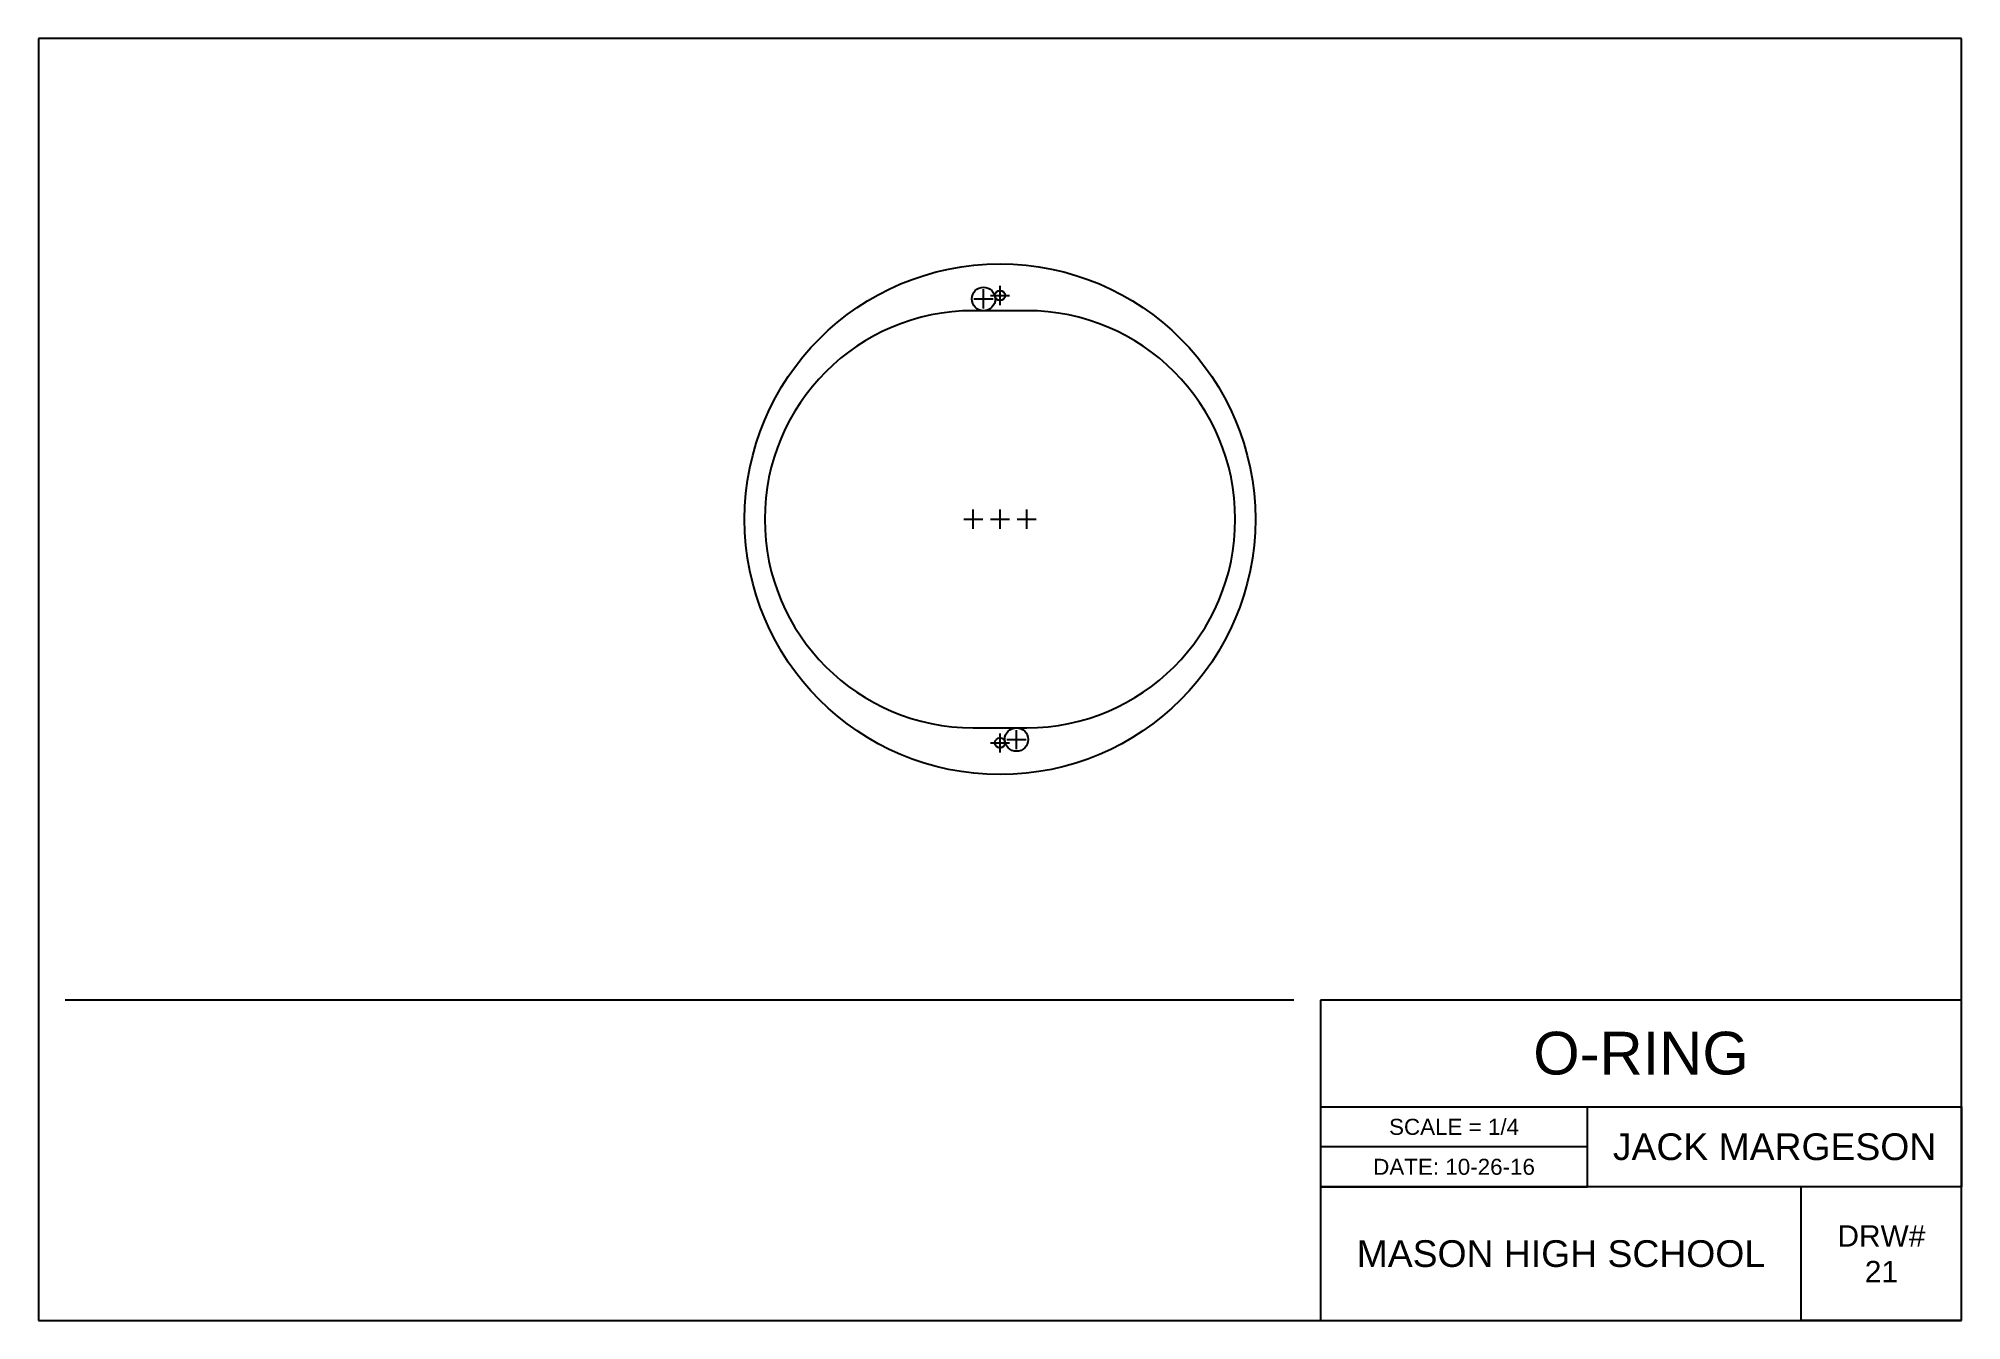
# Model space of a CAD drawing. Header units: inches. Extents: x 0 to 18, y 0 to 12.
import ezdxf

# ---------------------------------------------------------------- set-up
doc = ezdxf.new("R2010")
doc.units = ezdxf.units.IN
doc.header["$MEASUREMENT"] = 0
doc.styles.get("Standard").update_dxf_attribs({"font": 'arial.ttf'})

msp = doc.modelspace()

# ---------------------------------------------------------------- linework, layer by layer
for p, q in [((18, 12), (0, 12)), ((0, 12), (0, 0)), ((18, 0), (18, 12)), ((8.75, 9.453), (9.25, 9.453)), ((8.75, 9.453), (9.25, 9.453)), ((8.75, 5.548), (9.25, 5.548)), ((11.75, 3), (0.25, 3)), ((18, 3), (12, 3)), ((12, 3), (12, 0)), ((12, 3), (12, 2)), ((18, 0), (18, 3)), ((12, 2), (18, 2)), ((14.5, 1.25), (14.5, 2)), ((18, 2), (18, 1.25)), ((14.5, 1.625), (12, 1.625)), ((18, 1.25), (12, 1.25)), ((12, 1.25), (14.5, 1.25)), ((16.5, 0), (16.5, 1.25)), ((0, 0), (18, 0)), ((18, 0), (16.5, 0))]:
    msp.add_line(p, q)
at = {"color": 3}
for p, q in [((8.756, 9.562), (8.936, 9.562)), ((8.846, 9.473), (8.846, 9.652)), ((8.91, 9.594), (9.09, 9.594)), ((9, 9.504), (9, 9.684)), ((8.75, 7.41), (8.75, 7.59)), ((9, 7.41), (9, 7.59)), ((9.25, 7.41), (9.25, 7.59)), ((8.66, 7.5), (8.84, 7.5)), ((8.91, 7.5), (9.09, 7.5)), ((9.16, 7.5), (9.34, 7.5)), ((8.91, 5.406), (9.09, 5.406)), ((9, 5.316), (9, 5.496)), ((9.064, 5.438), (9.244, 5.438)), ((9.154, 5.348), (9.154, 5.527))]:
    msp.add_line(p, q, dxfattribs=at)
for centre, radius in [((9, 7.5), 2.39), ((8.846, 9.562), 0.11), ((9, 9.594), 0.0475), ((9, 5.406), 0.0475), ((9.154, 5.438), 0.11)]:
    msp.add_circle(centre, radius)
for centre, start, end in [((8.75, 7.5), 90, 270), ((9.25, 7.5), 270, 90)]:
    msp.add_arc(centre, 1.952, start, end)

# ---------------------------------------------------------------- texts
at = {"attachment_point": 5}
for s, width, insert, char_height in [('O-RING', 6, (15, 2.5), 0.4), ('SCALE = 1/4', 2.5, (13.25, 1.812), 0.15), ('JACK MARGESON', 3.5, (16.25, 1.625), 0.25), ('DATE: 10-26-16', 2.5, (13.25, 1.438), 0.15), ('MASON HIGH SCHOOL', 4.5, (14.25, 0.625), 0.25), ('DRW#\\P21', 1.5, (17.25, 0.625), 0.2)]:
    msp.add_mtext_dynamic_manual_height_columns(s, width=width, gutter_width=1, heights=[0], dxfattribs=dict(at, insert=insert, char_height=char_height))

doc.saveas('drawing.dxf')
